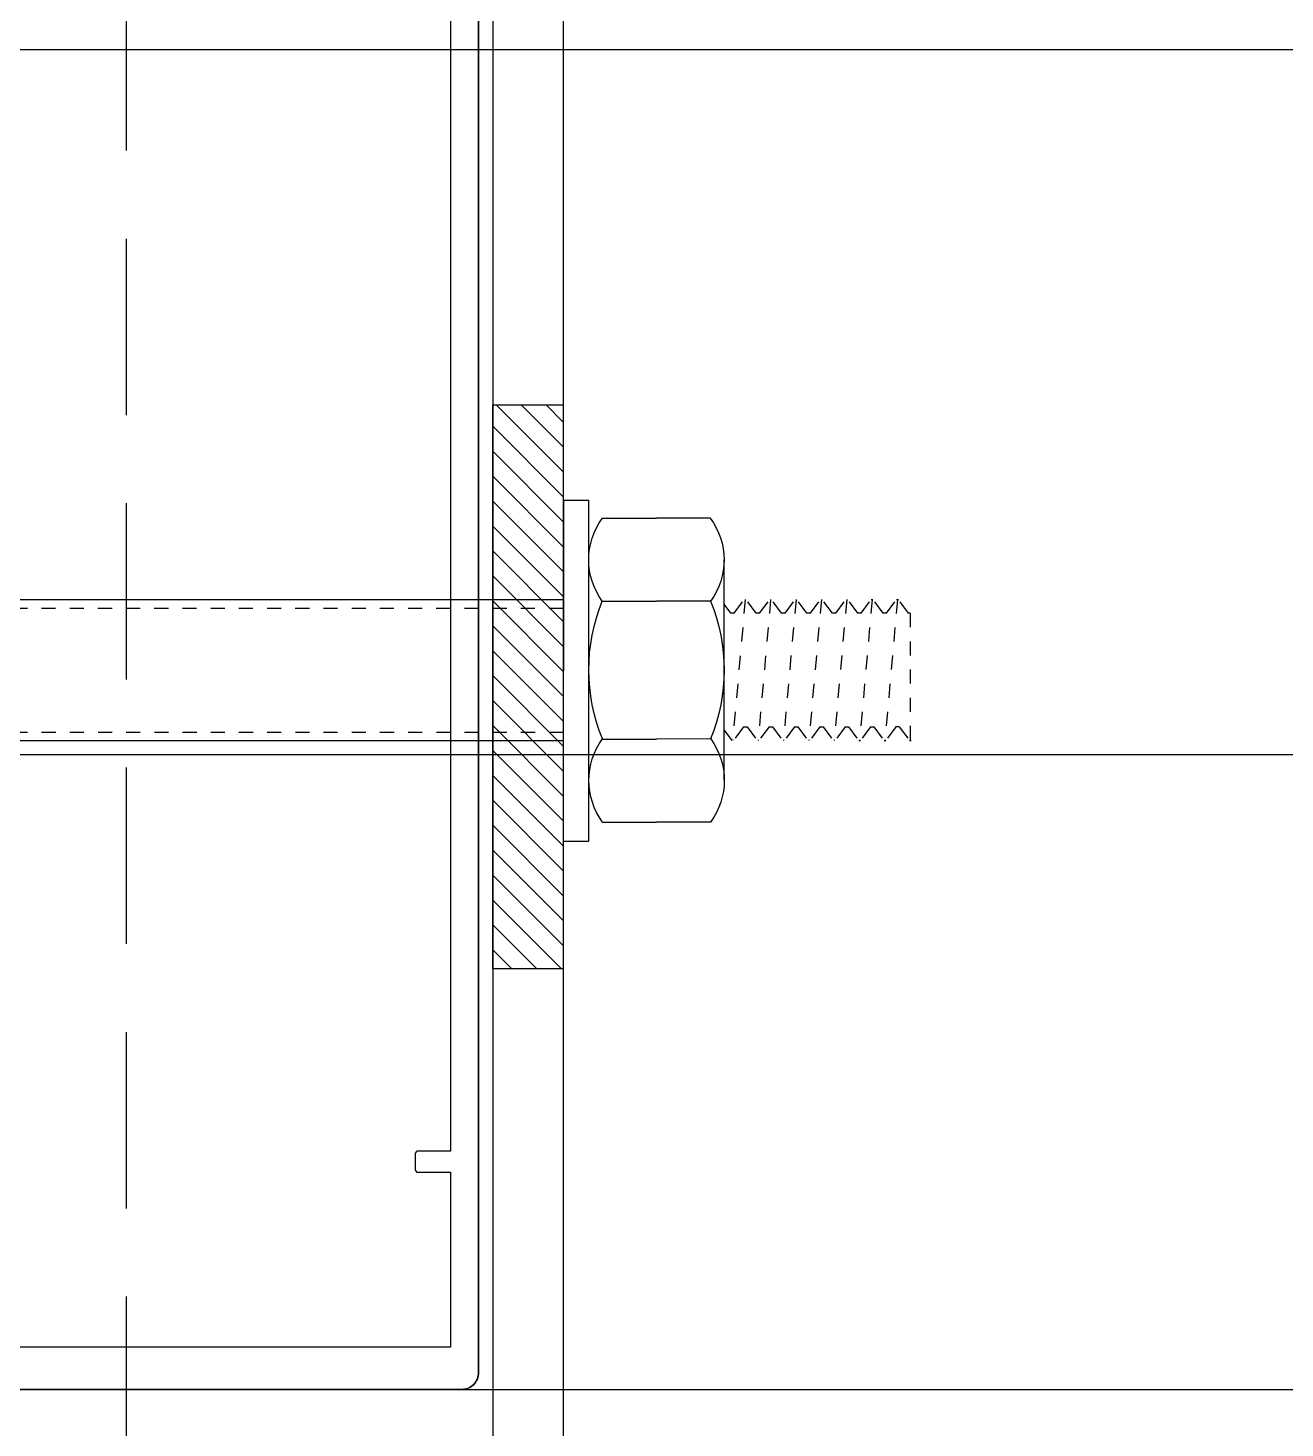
# Model space of a CAD drawing. Header units: inches. Extents: x 21 to 32698, y 13 to 3712.
# Drawn here: x 16701.64 to 16710.55, y 2584.81 to 2594.74 of the extents above; entities that cross this region are included whole.
import ezdxf

# ---------------------------------------------------------------- set-up
doc = ezdxf.new("R2010")
doc.units = ezdxf.units.IN
doc.header["$MEASUREMENT"] = 0
doc.set_wipeout_variables(frame=1)
for name, pattern in [('1+1 dbx a2$0$374_BLD_A1_BLOK_2$0$HIDDEN', [0.375, 0.25, -0.125]), ('phl_center', [0.75, 0.4, -0.35]), ('phl_thick', [0])]:
    doc.linetypes.add(name, pattern=pattern)
for name, color, linetype, lineweight in [('Z_MİM_-KM-GLAZ-1', 8, 'Continuous', 25), ('Z_MİM_-KM-IZO-THERMAL', 8, 'Continuous', 25), ('Z_MİM_-KM-IZO-THERMAL-ROCKWOOL', 8, 'BATTING', 25), ('Z_MİM_00', 8, 'Continuous', 25), ('Z_MİM_ALUMINIUM', 8, 'Continuous', 25), ('Z_MİM_projection', 8, 'Continuous', 25)]:
    doc.layers.add(name, color=color, linetype=linetype, lineweight=lineweight)
doc.linetypes.add('BATTING', pattern='A,0.00254,-2.54,[134,ltypeshp.shx,S=2.54,R=0,X=-2.54,Y=0],-5.08,[134,ltypeshp.shx,S=2.54,R=180,X=2.54,Y=0],-2.54', length=10.16254)

# ---------------------------------------------------------------- blocks, each defined once
blk = doc.blocks.new('ANK-1')
h = blk.add_hatch()
h.set_pattern_fill('ANSI31', color=256, scale=10)
h.set_pattern_definition([(45, (-331229.2262, -110209.6467), (-0.8838834765, 0.8838834765), [])])
h.paths.add_polyline_path([(60, -99.814), (65, -99.814), (65, -59.814), (60, -59.814)])
for points in [[(60, -130.274), (60, -5)], [(65, -130.274), (65, -5)]]:
    blk.add_lwpolyline(points)
blk.add_lwpolyline([(60, -99.814), (65, -99.814), (65, -59.814), (60, -59.814)], close=True)
at = {"layer": 'Z_MİM_projection', "linetype": 'phl_thick'}
for p, q in [((67.796, -70.228, 0), (71.623, -70.23, 0)), ((67.796, -70.228, 0), (71.623, -70.23, 0)), ((75.449, -70.233, 0), (71.623, -70.23, 0)), ((75.449, -70.233, 0), (71.623, -70.23, 0)), ((66.821, -73.185, 0), (66.81, -88.825, 0)), ((66.821, -73.185, 0), (66.81, -88.825, 0)), ((76.421, -73.191, 0), (76.41, -88.831, 0)), ((76.421, -73.191, 0), (76.41, -88.831, 0)), ((76.42, -75.051, 0), (76.41, -88.411, 0)), ((76.42, -75.051, 0), (76.41, -88.411, 0)), ((0, -76.006), (65.013, -76.005, 0)), ((0, -76.006), (65.013, -76.005, 0)), ((67.773, -76.117, 0), (71.619, -76.119, 0)), ((67.773, -76.117, 0), (71.619, -76.119, 0)), ((75.465, -76.122, 0), (71.619, -76.119, 0)), ((75.465, -76.122, 0), (71.619, -76.119, 0)), ((-0.006, -86.006), (65.02, -86.005, 0)), ((-0.006, -86.006), (65.02, -86.005, 0)), ((67.765, -85.895, 0), (71.612, -85.897, 0)), ((67.765, -85.895, 0), (71.612, -85.897, 0)), ((75.458, -85.9, 0), (71.612, -85.897, 0)), ((75.458, -85.9, 0), (71.612, -85.897, 0)), ((67.781, -91.784, 0), (71.608, -91.786, 0)), ((67.781, -91.784, 0), (71.608, -91.786, 0)), ((75.434, -91.789, 0), (71.608, -91.786, 0)), ((75.434, -91.789, 0), (71.608, -91.786, 0))]:
    blk.add_line(p, q, dxfattribs=at)
at = {"layer": 'Z_MİM_projection', "linetype": 'phl_center'}
for p, q in [((66.811, -76.005, 0), (66.819, -76.005, 0)), ((66.811, -76.005, 0), (66.819, -76.005, 0)), ((76.419, -76.742, 0), (76.959, -76.012, 0)), ((76.419, -76.742, 0), (76.959, -76.012, 0)), ((77.912, -86.012, 0), (77.019, -76.012, 0)), ((77.912, -86.012, 0), (77.019, -76.012, 0)), ((77.799, -76.986, 0), (77.079, -76.012, 0)), ((77.799, -76.986, 0), (77.079, -76.012, 0)), ((78.039, -76.987, 0), (78.759, -76.013, 0)), ((78.039, -76.987, 0), (78.759, -76.013, 0)), ((79.712, -86.013, 0), (78.819, -76.013, 0)), ((79.712, -86.013, 0), (78.819, -76.013, 0)), ((79.599, -76.988, 0), (78.879, -76.013, 0)), ((79.599, -76.988, 0), (78.879, -76.013, 0)), ((79.839, -76.988, 0), (80.559, -76.014, 0)), ((79.839, -76.988, 0), (80.559, -76.014, 0)), ((81.512, -86.014, 0), (80.619, -76.014, 0)), ((81.512, -86.014, 0), (80.619, -76.014, 0)), ((81.399, -76.989, 0), (80.679, -76.014, 0)), ((81.399, -76.989, 0), (80.679, -76.014, 0)), ((81.639, -76.989, 0), (82.359, -76.015, 0)), ((81.639, -76.989, 0), (82.359, -76.015, 0)), ((83.312, -86.016, 0), (82.419, -76.015, 0)), ((83.312, -86.016, 0), (82.419, -76.015, 0)), ((83.199, -76.99, 0), (82.479, -76.015, 0)), ((83.199, -76.99, 0), (82.479, -76.015, 0)), ((83.439, -76.99, 0), (84.159, -76.016, 0)), ((83.439, -76.99, 0), (84.159, -76.016, 0)), ((85.112, -86.017, 0), (84.219, -76.016, 0)), ((85.112, -86.017, 0), (84.219, -76.016, 0)), ((84.999, -76.991, 0), (84.279, -76.016, 0)), ((84.999, -76.991, 0), (84.279, -76.016, 0)), ((85.239, -76.991, 0), (85.959, -76.017, 0)), ((85.239, -76.991, 0), (85.959, -76.017, 0)), ((85.959, -76.017, 0), (86.079, -76.017, 0)), ((85.959, -76.017, 0), (86.079, -76.017, 0)), ((86.912, -86.018, 0), (86.019, -76.017, 0)), ((86.912, -86.018, 0), (86.019, -76.017, 0)), ((86.799, -76.992, 0), (86.079, -76.017, 0)), ((86.799, -76.992, 0), (86.079, -76.017, 0)), ((87.039, -76.992, 0), (87.759, -76.018, 0)), ((87.039, -76.992, 0), (87.759, -76.018, 0)), ((87.759, -76.018, 0), (87.879, -76.018, 0)), ((87.759, -76.018, 0), (87.879, -76.018, 0)), ((88.712, -86.019, 0), (87.819, -76.018, 0)), ((88.712, -86.019, 0), (87.819, -76.018, 0)), ((88.599, -76.993, 0), (87.879, -76.018, 0)), ((88.599, -76.993, 0), (87.879, -76.018, 0)), ((88.839, -76.993, 0), (89.559, -76.02, 0)), ((88.839, -76.993, 0), (89.559, -76.02, 0)), ((89.559, -76.02, 0), (89.679, -76.02, 0)), ((89.559, -76.02, 0), (89.679, -76.02, 0)), ((89.612, -85.045, 0), (89.619, -76.02, 0)), ((0, -76.606), (65.013, -76.605, 0)), ((0, -76.606), (65.013, -76.605, 0)), ((66.812, -76.605, 0), (66.819, -76.605, 0)), ((66.812, -76.605, 0), (66.819, -76.605, 0)), ((77.799, -76.986, 0), (78.039, -76.987, 0)), ((77.799, -76.986, 0), (78.039, -76.987, 0)), ((79.599, -76.988, 0), (79.839, -76.988, 0)), ((79.599, -76.988, 0), (79.839, -76.988, 0)), ((81.399, -76.989, 0), (81.639, -76.989, 0)), ((81.399, -76.989, 0), (81.639, -76.989, 0)), ((83.199, -76.99, 0), (83.439, -76.99, 0)), ((83.199, -76.99, 0), (83.439, -76.99, 0)), ((84.999, -76.991, 0), (85.239, -76.991, 0)), ((84.999, -76.991, 0), (85.239, -76.991, 0)), ((86.799, -76.992, 0), (87.039, -76.992, 0)), ((86.799, -76.992, 0), (87.039, -76.992, 0)), ((88.839, -76.993, 0), (88.599, -76.993, 0)), ((88.839, -76.993, 0), (88.599, -76.993, 0)), ((76.892, -85.037, 0), (76.412, -85.686, 0)), ((76.892, -85.037, 0), (76.412, -85.686, 0)), ((77.132, -85.037, 0), (76.892, -85.037, 0)), ((77.132, -85.037, 0), (76.892, -85.037, 0)), ((77.132, -85.037, 0), (77.852, -86.012, 0)), ((77.132, -85.037, 0), (77.852, -86.012, 0)), ((78.692, -85.038, 0), (77.972, -86.012, 0)), ((78.692, -85.038, 0), (77.972, -86.012, 0)), ((78.932, -85.038, 0), (78.692, -85.038, 0)), ((78.932, -85.038, 0), (78.692, -85.038, 0)), ((78.932, -85.038, 0), (79.652, -86.013, 0)), ((78.932, -85.038, 0), (79.652, -86.013, 0)), ((80.492, -85.039, 0), (79.772, -86.013, 0)), ((80.492, -85.039, 0), (79.772, -86.013, 0)), ((80.732, -85.04, 0), (80.492, -85.039, 0)), ((80.732, -85.04, 0), (80.492, -85.039, 0)), ((80.732, -85.04, 0), (81.452, -86.014, 0)), ((80.732, -85.04, 0), (81.452, -86.014, 0)), ((82.292, -85.041, 0), (81.572, -86.014, 0)), ((82.292, -85.041, 0), (81.572, -86.014, 0)), ((82.532, -85.041, 0), (82.292, -85.041, 0)), ((82.532, -85.041, 0), (82.292, -85.041, 0)), ((82.532, -85.041, 0), (83.252, -86.016, 0)), ((82.532, -85.041, 0), (83.252, -86.016, 0)), ((84.092, -85.042, 0), (83.372, -86.016, 0)), ((84.092, -85.042, 0), (83.372, -86.016, 0)), ((84.332, -85.042, 0), (84.092, -85.042, 0)), ((84.332, -85.042, 0), (84.092, -85.042, 0)), ((84.332, -85.042, 0), (85.052, -86.017, 0)), ((84.332, -85.042, 0), (85.052, -86.017, 0)), ((85.892, -85.043, 0), (85.172, -86.017, 0)), ((85.892, -85.043, 0), (85.172, -86.017, 0)), ((86.132, -85.043, 0), (85.892, -85.043, 0)), ((86.132, -85.043, 0), (85.892, -85.043, 0)), ((86.132, -85.043, 0), (86.852, -86.018, 0)), ((86.132, -85.043, 0), (86.852, -86.018, 0)), ((87.692, -85.044, 0), (86.972, -86.018, 0)), ((87.692, -85.044, 0), (86.972, -86.018, 0)), ((87.932, -85.044, 0), (87.692, -85.044, 0)), ((87.932, -85.044, 0), (87.692, -85.044, 0)), ((87.932, -85.044, 0), (88.652, -86.019, 0)), ((87.932, -85.044, 0), (88.652, -86.019, 0)), ((89.492, -85.045, 0), (88.772, -86.019, 0)), ((89.492, -85.045, 0), (88.772, -86.019, 0)), ((89.612, -85.045, 0), (89.492, -85.045, 0)), ((89.612, -85.045, 0), (89.492, -85.045, 0)), ((-0.006, -85.406), (65.019, -85.405, 0)), ((-0.006, -85.406), (65.019, -85.405, 0)), ((86.852, -86.018, 0), (86.972, -86.018, 0)), ((86.852, -86.018, 0), (86.972, -86.018, 0)), ((88.652, -86.019, 0), (88.772, -86.019, 0)), ((88.652, -86.019, 0), (88.772, -86.019, 0))]:
    blk.add_line(p, q, dxfattribs=at)
at = {"layer": 'Z_MİM_projection', "linetype": 'phl_thick', "elevation": 205305.118}
blk.add_lwpolyline([(66.825, -93.03), (65.025, -93.031), (65.006, -68.871), (66.806, -68.87)], close=True, dxfattribs=at)
at = {"layer": 'Z_MİM_projection', "linetype": 'phl_thick'}
for centre, radius, start, end in [((71.801, -73.188, 0), 4.98, 143.52778, 216.14321), ((71.801, -73.188, 0), 4.98, 143.52778, 216.14321), ((71.441, -73.188, 0), 4.98, 323.78397, 36.3994), ((71.441, -73.188, 0), 4.98, 323.78397, 36.3994), ((79.758, -81.027, 0), 12.942, 157.74502, 202.09045), ((79.758, -81.027, 0), 12.942, 157.74502, 202.09045), ((63.473, -81.014, 0), 12.942, 337.82181, 22.16725), ((63.473, -81.014, 0), 12.942, 337.82181, 22.16725), ((71.79, -88.828, 0), 4.98, 143.78397, 216.3994), ((71.79, -88.828, 0), 4.98, 143.78397, 216.3994), ((71.429, -88.828, 0), 4.98, 323.52778, 36.14321), ((71.429, -88.828, 0), 4.98, 323.52778, 36.14321)]:
    blk.add_arc(centre, radius, start, end, dxfattribs=at)
blk = doc.blocks.new('-KM-AL3 420_900')
blk.add_wipeout([(3094.3862, 2310.1483), (3094.3862, 2269.7308), (3684.3862, 2269.7308), (3684.3862, 2310.1483)]).dxf.layer = 'Z_MİM_-KM-GLAZ-1'
at = {"linetype": '1+1 dbx a2$0$374_BLD_A1_BLOK_2$0$HIDDEN', "ltscale": 5}
blk.add_lwpolyline([(3100.0058, 2320.8897), (3100.0058, 2291.8773)], dxfattribs=at)
at = {"layer": 'Z_MİM_ALUMINIUM'}
blk.add_line((3100.0058, 2297.7308), (3678.7666, 2297.7308), dxfattribs=at)
at = {"layer": 'Z_MİM_ALUMINIUM', "linetype": 'ByBlock'}
for points in [[(3097.6258, 2297.7308), (3102.3858, 2297.7308, 0.414214), (3102.5058, 2297.8508), (3102.5058, 2309.7108, 0.414214)], [(3102.5058, 2309.7108), (3102.5058, 2297.8508, -0.414214), (3102.3858, 2297.7308), (3097.6258, 2297.7308, -0.414214)]]:
    blk.add_lwpolyline(points, format="xyb", dxfattribs=at)
at = {"layer": 'Z_MİM_ALUMINIUM'}
blk.add_lwpolyline([(3102.3058, 2299.2708), (3102.3058, 2298.0308), (3097.7058, 2298.0308), (3097.7058, 2299.2708), (3097.9358, 2299.2708, 0.414214), (3097.9558, 2299.2908), (3097.9558, 2299.4008, 0.414214), (3097.9358, 2299.4208), (3097.7058, 2299.4208), (3097.7058, 2308.4808), (3102.3058, 2308.4808), (3102.3058, 2299.4208), (3102.0758, 2299.4208, 0.414214), (3102.0558, 2299.4008), (3102.0558, 2299.2908, 0.414214), (3102.0758, 2299.2708)], format="xyb", close=True, dxfattribs=at)
at = {"xscale": -0.1, "yscale": 0.1, "zscale": 0.1, "rotation": 180}
blk.add_blockref('ANK-1', (3096.6058, 2294.7308), dxfattribs=at)

msp = doc.modelspace()

# ---------------------------------------------------------------- block references
at = {"layer": 'Z_MİM_00'}
msp.add_blockref('-KM-AL3 420_900', (13602.328, 287.3523), dxfattribs=at)

# ---------------------------------------------------------------- next in the draw order: linework, layer by layer
at = {"layer": 'Z_MİM_-KM-IZO-THERMAL'}
msp.add_lwpolyline([(18844.2143, 969.5831), (17329.2138, 969.5831), (17329.2138, 999.5831), (16654.2133, 999.5831), (16654.2133, 969.5831), (15319.214, 969.5831), (15319.214, 1624.5832), (15029.2142, 1624.5832), (15029.2148, 2594.5843), (18844.2143, 2594.5843)], close=True, dxfattribs=at)
at = {"layer": 'Z_MİM_-KM-IZO-THERMAL-ROCKWOOL', "ltscale": 0.45}
msp.add_lwpolyline([(18839.2143, 974.5831), (17334.2138, 974.5831), (17334.2138, 1004.5831), (16649.2133, 1004.5831), (16649.2133, 974.5831), (15324.214, 974.5831), (15324.214, 1629.5832), (15034.2142, 1629.5832), (15034.2148, 2589.5843), (18839.2143, 2589.5843)], close=True, dxfattribs=at)

doc.saveas('drawing.dxf')
